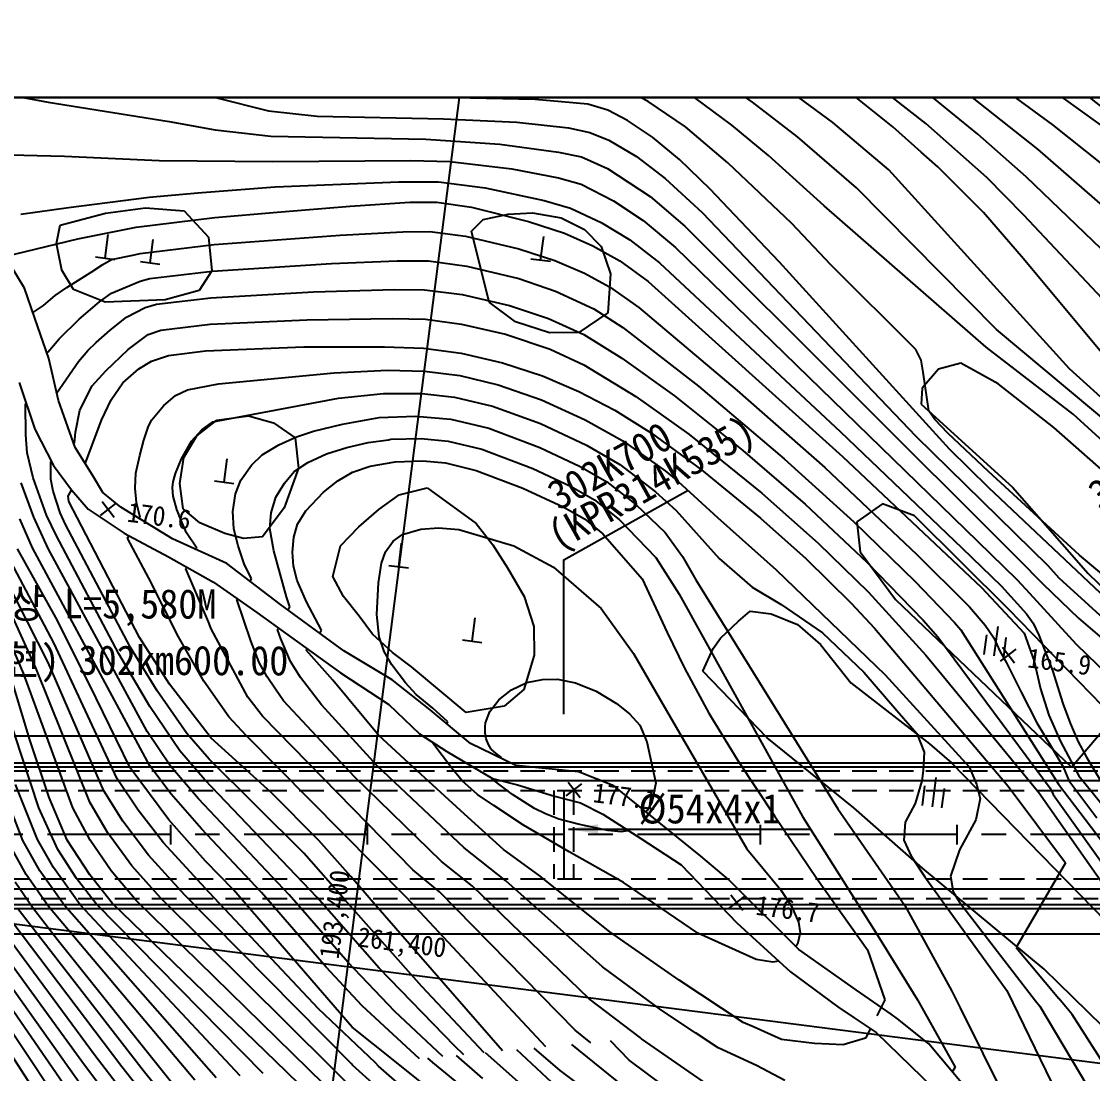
# Model space of a CAD drawing. Header units: millimetres. Extents: x 4198 to 4994, y 1103 to 1807.
# Drawn here: x 4726.9 to 4835.8, y 1448.7 to 1555.7 of the extents above; entities that cross this region are included whole.
import ezdxf
from ezdxf.enums import TextEntityAlignment as Align
from ezdxf.xclip import XClip

# ---------------------------------------------------------------- set-up
doc = ezdxf.new("R2010")
doc.units = ezdxf.units.MM
doc.header["$LTSCALE"] = 10
doc.header["$MEASUREMENT"] = 0
doc.header["$XCLIPFRAME"] = 2
doc.linetypes.add('CENTER', pattern=[2, 1.25, -0.25, 0.25, -0.25])
doc.linetypes.add('HIDDEN', pattern=[0.375, 0.25, -0.125])
doc.layers.add('TX-PAPR', color=2, linetype='Continuous', plot=False)
doc.layers.add('TZ-BASE', color=253, linetype='Continuous')
doc.layers.add('TZ-CABL', color=4, linetype='Continuous')
doc.styles.add('HANA', font='GulimChe.ttf')
doc.styles.get("Standard").update_dxf_attribs({"font": 'GulimChe.ttf'})
doc.linetypes.add('ZIGZAG', pattern='A,0.0001,-0.2,[131,ltypeshp.shx,S=0.2,R=0,X=-0.2,Y=0],-0.4,[131,ltypeshp.shx,S=0.2,R=180,X=0.2,Y=0],-0.2', length=0.8001)
doc.dimstyles.get("Standard").update_dxf_attribs({"dimtxt": 0.18, "dimasz": 0.18, "dimexe": 0.18, "dimexo": 0.0625, "dimgap": 0.09, "dimtad": 0, "dimtih": 1, "dimtoh": 1, "dimdec": 4, "dimzin": 0, "dimdsep": 46, "dimtxsty": 'Standard', "dimcen": 0.09, "dimadec": 0, "dimazin": 0, "dimtfac": 1, "dimtdec": 4, "dimtofl": 0, "dimtmove": 0, "dimatfit": 3, "dimfxl": 0, "dimtolj": 1, "dimtzin": 0, "dimarcsym": 0})

# ---------------------------------------------------------------- blocks, each defined once
blk = doc.blocks.new('JD-DFHDH6GH34GH7')
at = {"layer": 'TZ-BASE'}
for p, q in [((457.29, -175), (502.99, 180.63)), ((80, 138.55), (700, 58.88)), ((555.69, 74.91, 148), (543.89, 86.02, 148)), ((557.33, 71.96, 149), (542.12, 84.09, 149)), ((551.32, 74.59, 150), (541.16, 81.59, 150)), ((549.76, 72.2, 151), (540.79, 78.81, 151)), ((519.21, 74.53, 157), (515.07, 77.33, 157)), ((527.39, 72.45, 156), (522.04, 76.4, 156)), ((536.85, 72.35, 154), (531.49, 76.54, 154)), ((548.23, 69.75, 152), (539.07, 76.99, 152)), ((440.58, 75.83, 162), (447.56, 74.53, 162)), ((463.54, 75.26, 161), (469.97, 73.64, 161)), ((508.59, 74.58, 159), (505.79, 76.08, 159)), ((533.48, 72.01, 155), (529.5, 75.2, 155)), ((542.12, 71.28, 153), (536.79, 75.63, 153)), ((447.56, 74.53, 162), (459.88, 72.55, 162)), ((497.09, 74.8, 160), (479.28, 75.16, 160)), ((502.45, 74.31, 160), (497.09, 74.8, 160)), ((504.49, 73.7, 160), (502.45, 74.31, 160)), ((512.39, 72, 159), (508.59, 74.58, 159)), ((517.1, 72.19, 158), (513.27, 75.02, 158)), ((523.79, 70.99, 157), (519.21, 74.53, 157)), ((563.51, 65.8, 150), (551.32, 74.59, 150)), ((469.97, 73.64, 161), (474.91, 73.11, 161)), ((474.91, 73.11, 161), (487.76, 72.84, 161)), ((506.48, 72.64, 160), (504.49, 73.7, 160)), ((459.88, 72.55, 162), (464.54, 71.69, 162)), ((487.76, 72.84, 161), (495.22, 72.48, 161)), ((495.22, 72.48, 161), (500.48, 71.9, 161)), ((509.03, 70.97, 160), (506.48, 72.64, 160)), ((516.7, 68.36, 159), (512.39, 72, 159)), ((520.83, 69.09, 158), (517.1, 72.19, 158)), ((533.08, 67.62, 156), (527.39, 72.45, 156)), ((536.37, 69.43, 155), (533.48, 72.01, 155)), ((543.04, 66.85, 154), (536.85, 72.35, 154)), ((572.9, 53.75, 151), (549.76, 72.2, 151)), ((464.54, 71.69, 162), (470.2, 71.06, 162)), ((470.2, 71.06, 162), (485.98, 70.74, 162)), ((500.48, 71.9, 161), (502.66, 71.45, 161)), ((502.66, 71.45, 161), (504.61, 70.65, 161)), ((511.79, 68.69, 160), (509.03, 70.97, 160)), ((529.79, 65.8, 157), (523.79, 70.99, 157)), ((547.06, 66.92, 153), (542.12, 71.28, 153)), ((485.98, 70.74, 162), (493.49, 70.26, 162)), ((493.49, 70.26, 162), (499.49, 69.45, 162)), ((504.61, 70.65, 161), (507.4, 68.99, 161)), ((568.14, 52.3, 152), (548.23, 69.75, 152)), ((438.81, 69.3, 163), (449.23, 69.02, 163)), ((449.23, 69.02, 163), (458.84, 68.58, 163)), ((499.49, 69.45, 162), (501.8, 68.95, 162)), ((501.8, 68.95, 162), (504.45, 67.76, 162)), ((507.4, 68.99, 161), (510.32, 66.77, 161)), ((514.91, 65.67, 160), (511.79, 68.69, 160)), ((526.5, 63.99, 158), (520.83, 69.09, 158)), ((538.05, 67.93, 155), (536.37, 69.43, 155)), ((458.84, 68.58, 163), (470.42, 68.48, 163)), ((470.42, 68.48, 163), (484.47, 68.6, 163)), ((484.47, 68.6, 163), (488.41, 68.48, 163)), ((488.41, 68.48, 163), (494.74, 67.74, 163)), ((494.74, 67.74, 163), (499.48, 66.83, 163)), ((504.45, 67.76, 162), (508.79, 64.91, 162)), ((523.21, 62.18, 159), (516.7, 68.36, 159)), ((551.46, 47.38, 156), (533.08, 67.62, 156)), ((542.69, 63.29, 155), (538.05, 67.93, 155)), ((499.48, 66.83, 163), (501.78, 66.17, 163)), ((510.32, 66.77, 161), (514.1, 63.29, 161)), ((546.82, 63.02, 154), (543.04, 66.85, 154)), ((564.53, 50.08, 153), (547.06, 66.92, 153)), ((462.79, 65.29, 164), (470.65, 65.9, 164)), ((470.65, 65.9, 164), (483.23, 66.41, 164)), ((483.23, 66.41, 164), (487.28, 66.4, 164)), ((487.28, 66.4, 164), (492.01, 65.81, 164)), ((492.01, 65.81, 164), (498.03, 64.52, 164)), ((501.78, 66.17, 163), (505.07, 64.48, 163)), ((519.91, 60.37, 160), (514.91, 65.67, 160)), ((544.04, 51.4, 157), (529.79, 65.8, 157)), ((449.62, 63.81, 164), (457.84, 64.87, 164)), ((457.84, 64.87, 164), (462.79, 65.29, 164)), ((478.27, 63.94, 165), (484.34, 64.33, 165)), ((484.34, 64.33, 165), (487.09, 64.35, 165)), ((487.09, 64.35, 165), (490.61, 63.85, 165)), ((498.03, 64.52, 164), (500.7, 63.75, 164)), ((505.07, 64.48, 163), (508.08, 62.47, 163)), ((508.79, 64.91, 162), (512.33, 61.89, 162)), ((444.77, 63.11, 164), (449.62, 63.81, 164)), ((448.8, 62, 166.95), (453.41, 63.23, 166.95)), ((453.41, 63.23, 166.95), (457.45, 63.77, 166.95)), ((457.45, 63.77, 166.95), (461.39, 63.48, 166.95)), ((461.39, 63.48, 166.95), (463.87, 60.8, 166.95)), ((464.51, 62.79, 165), (470.87, 63.32, 165)), ((470.87, 63.32, 165), (478.27, 63.94, 165)), ((490.61, 63.85, 165), (496.42, 62.38, 165)), ((494.35, 63.12, 168.48), (496.83, 63.26, 168.48)), ((496.83, 63.26, 168.48), (499.76, 62.74, 168.48)), ((500.7, 63.75, 164), (503.81, 62.29, 164)), ((514.1, 63.29, 161), (535.82, 40.53, 161)), ((542.97, 49.6, 158), (526.5, 63.99, 158)), ((546.78, 58.58, 155), (542.69, 63.29, 155)), ((456.52, 61.81, 165), (464.51, 62.79, 165)), ((490.64, 61.39, 168.48), (491.82, 62.57, 168.48)), ((491.82, 62.57, 168.48), (494.35, 63.12, 168.48)), ((496.42, 62.38, 165), (500.07, 61.19, 165)), ((499.76, 62.74, 168.48), (502.13, 61.56, 168.48)), ((503.81, 62.29, 164), (506.72, 60.52, 164)), ((508.08, 62.47, 163), (511.36, 59.75, 163)), ((527.16, 57.98, 159), (523.21, 62.18, 159)), ((560.71, 48.21, 154), (546.82, 63.02, 154)), ((448.41, 60.14, 166.95), (448.8, 62, 166.95)), ((450.57, 60.63, 165), (456.52, 61.81, 165)), ((453.37, 58.66, 166.32), (453.67, 61.04, 166.32)), ((477.28, 61, 166), (483.63, 61.34, 166)), ((483.63, 61.34, 166), (486.38, 61.36, 166)), ((486.38, 61.36, 166), (490.03, 60.89, 166)), ((492.42, 54.17, 168.48), (490.64, 61.39, 168.48)), ((500.07, 61.19, 165), (502.98, 59.91, 165)), ((502.13, 61.56, 168.48), (503.81, 59.85, 168.48)), ((512.33, 61.89, 162), (546.21, 28.08, 162)), ((443.17, 58.83, 165), (450.57, 60.63, 165)), ((448.97, 57.44, 166.95), (448.41, 60.14, 166.95)), ((456.92, 59.12, 166), (464.46, 60.05, 166)), ((457.93, 58.17, 166.77), (458.24, 60.55, 166.77)), ((463.87, 60.8, 166.95), (464.2, 57.36, 166.95)), ((464.46, 60.05, 166), (477.28, 61, 166)), ((490.03, 60.89, 166), (495.45, 59.59, 166)), ((497.66, 58.46, 167.09), (497.97, 60.85, 167.09)), ((506.72, 60.52, 164), (509.76, 58.19, 164)), ((521.94, 58.23, 160), (519.91, 60.37, 160)), ((445.14, 55.58, 159.79), (443.11, 58.94, 159.79)), ((454.02, 58.51, 166), (456.18, 58.95, 166)), ((456.18, 58.95, 166), (456.92, 59.12, 166)), ((495.45, 59.59, 166), (499.1, 58.42, 166)), ((502.98, 59.91, 165), (505.72, 58.37, 165)), ((503.81, 59.85, 168.48), (504.78, 57.06, 168.48)), ((511.36, 59.75, 163), (542.09, 29.86, 163)), ((451.93, 57.24, 166), (453.13, 58.02, 166)), ((452.38, 58.79, 166.32), (454.36, 58.53, 166.32)), ((453.13, 58.02, 166), (454.02, 58.51, 166)), ((456.94, 58.3, 166.77), (458.93, 58.05, 166.77)), ((464.26, 57.33, 167), (476.37, 58.11, 167)), ((476.37, 58.11, 167), (483.06, 58.38, 167)), ((483.06, 58.38, 167), (486.24, 58.39, 167)), ((486.24, 58.39, 167), (490.16, 57.85, 167)), ((490.16, 57.85, 167), (495.44, 56.57, 167)), ((496.67, 58.59, 167.09), (498.65, 58.34, 167.09)), ((499.1, 58.42, 166), (502.13, 57.12, 166)), ((505.72, 58.37, 165), (508.61, 56.29, 165)), ((509.76, 58.19, 164), (528.16, 40.97, 164)), ((539.23, 39.23, 160), (521.94, 58.23, 160)), ((535.83, 49.35, 159), (527.16, 57.98, 159)), ((557.15, 46.11, 155), (546.78, 58.58, 155)), ((450.13, 55.45, 166.95), (448.97, 57.44, 166.95)), ((450.66, 56.41, 166), (451.93, 57.24, 166)), ((457.91, 56.57, 167), (464.26, 57.33, 167)), ((464.2, 57.36, 166.95), (462.91, 55.35, 166.95)), ((502.13, 57.12, 166), (504.66, 55.74, 166)), ((504.78, 57.06, 168.48), (504.5, 53.08, 168.48)), ((446.22, 52.55, 159.79), (445.14, 55.58, 159.79)), ((448.26, 54.84, 166), (449.47, 55.68, 166)), ((449.47, 55.68, 166), (450.66, 56.41, 166)), ((454.02, 55.1, 167), (456.91, 56.32, 167)), ((456.91, 56.32, 167), (457.91, 56.57, 167)), ((495.44, 56.57, 167), (499.18, 55.3, 167)), ((504.66, 55.74, 166), (507.66, 53.63, 166)), ((508.61, 56.29, 165), (528.35, 38.47, 165)), ((447.08, 53.84, 166), (448.26, 54.84, 166)), ((453.37, 54.17, 166.95), (450.13, 55.45, 166.95)), ((452.8, 54.21, 167), (454.02, 55.1, 167)), ((458.59, 53.96, 168), (464.12, 54.62, 168)), ((462.91, 55.35, 166.95), (459.47, 54.41, 166.95)), ((464.12, 54.62, 168), (474.54, 55.21, 168)), ((474.54, 55.21, 168), (482.79, 55.45, 168)), ((482.79, 55.45, 168), (485.85, 55.43, 168)), ((485.85, 55.43, 168), (489.68, 54.94, 168)), ((489.68, 54.94, 168), (494.48, 53.82, 168)), ((499.18, 55.3, 167), (503.07, 53.48, 167)), ((446.06, 53.15, 166), (447.08, 53.84, 166)), ((450.7, 52.44, 167), (452.8, 54.21, 167)), ((459.47, 54.41, 166.95), (453.37, 54.17, 166.95)), ((455.52, 52.65, 168), (457.43, 53.63, 168)), ((457.43, 53.63, 168), (458.59, 53.96, 168)), ((495.1, 52.16, 168.48), (492.42, 54.17, 168.48)), ((494.48, 53.82, 168), (498.47, 52.5, 168)), ((503.07, 53.48, 167), (506.02, 51.59, 167)), ((507.66, 53.63, 166), (517.66, 45.18, 166)), ((446.01, 53.13, 166), (446.06, 53.15, 166)), ((447.62, 48.45, 159.79), (446.22, 52.55, 159.79)), ((448.68, 50.44, 167), (450.7, 52.44, 167)), ((453.86, 51.32, 168), (455.52, 52.65, 168)), ((464.03, 51.92, 169), (473.86, 52.39, 169)), ((473.86, 52.39, 169), (482.55, 52.52, 169)), ((482.55, 52.52, 169), (485.95, 52.44, 169)), ((485.95, 52.44, 169), (489.62, 51.95, 169)), ((498.47, 52.5, 168), (502.06, 50.88, 168)), ((504.5, 53.08, 168.48), (501.54, 51.07, 168.48)), ((452.44, 50.07, 168), (453.86, 51.32, 168)), ((457.75, 50.87, 169), (459.03, 51.31, 169)), ((459.03, 51.31, 169), (464.03, 51.92, 169)), ((489.62, 51.95, 169), (494.09, 50.92, 169)), ((498.56, 51.06, 168.48), (495.1, 52.16, 168.48)), ((506.02, 51.59, 167), (513.7, 45.62, 167)), ((561.99, 36.34, 157), (544.04, 51.4, 157)), ((447.52, 49.1, 167), (448.68, 50.44, 167)), ((455.71, 49.37, 169), (457.75, 50.87, 169)), ((494.09, 50.92, 169), (498.64, 49.38, 169)), ((501.54, 51.07, 168.48), (498.56, 51.06, 168.48)), ((502.06, 50.88, 168), (505.9, 48.48, 168)), ((447.4, 49.07, 167), (447.52, 49.1, 167)), ((450.65, 48.15, 168), (451.61, 49.24, 168)), ((451.61, 49.24, 168), (452.44, 50.07, 168)), ((453.44, 47.19, 169), (455.71, 49.37, 169)), ((459.82, 48.75, 170), (463.58, 49.23, 170)), ((463.58, 49.23, 170), (473.56, 49.63, 170)), ((473.56, 49.63, 170), (481.77, 49.64, 170)), ((481.77, 49.64, 170), (485.74, 49.49, 170)), ((485.74, 49.49, 170), (489.58, 48.99, 170)), ((498.64, 49.38, 169), (502.04, 47.81, 169)), ((536.35, 48.28, 159), (535.83, 49.35, 159)), ((551.82, 42.78, 158), (542.97, 49.6, 158)), ((448.62, 44.16, 159.79), (447.62, 48.45, 159.79)), ((448.44, 44.94, 168), (450.65, 48.15, 168)), ((456.8, 47.4, 170), (458.08, 48.18, 170)), ((458.08, 48.18, 170), (459.82, 48.75, 170)), ((489.58, 48.99, 170), (493.79, 48.01, 170)), ((493.79, 48.01, 170), (497.85, 46.67, 170)), ((505.9, 48.48, 168), (511.29, 44.64, 168)), ((536.57, 47.05, 159), (536.35, 48.28, 159)), ((540.41, 47.96, 159.04), (538.13, 47.34, 159.04)), ((544.2, 45.86, 159.04), (540.41, 47.96, 159.04)), ((452.04, 45.66, 169), (453.44, 47.19, 169)), ((455.16, 45.96, 170), (456.8, 47.4, 170)), ((464.9, 45.86, 171), (476.64, 46.99, 171)), ((476.64, 46.99, 171), (482.07, 47.27, 171)), ((482.07, 47.27, 171), (485.84, 47.15, 171)), ((485.84, 47.15, 171), (489.44, 46.7, 171)), ((502.04, 47.81, 169), (507.33, 44.59, 169)), ((538.13, 47.34, 159.04), (536.47, 45.43, 159.04)), ((537.15, 43.11, 159), (536.57, 47.05, 159)), ((585.71, 16.37, 156), (551.46, 47.38, 156)), ((444.61, 45.99, 176.47), (446.22, 41.25, 176.47)), ((453.96, 44.24, 170), (455.16, 45.96, 170)), ((461.72, 45.27, 171), (464.9, 45.86, 171)), ((489.44, 46.7, 171), (493.35, 45.77, 171)), ((493.35, 45.77, 171), (497.76, 44.22, 171)), ((497.85, 46.67, 170), (501.53, 45.1, 170)), ((549.86, 41.41, 159.04), (544.2, 45.86, 159.04)), ((450.78, 43.18, 169), (452.04, 45.66, 169)), ((459.28, 43.63, 171), (460.51, 44.67, 171)), ((460.51, 44.67, 171), (461.72, 45.27, 171)), ((477.08, 44.39, 172), (481.69, 44.89, 172)), ((481.69, 44.89, 172), (485.57, 44.87, 172)), ((485.57, 44.87, 172), (488.91, 44.5, 172)), ((501.53, 45.1, 170), (505.2, 43.19, 170)), ((513.7, 45.62, 167), (522.44, 38.23, 167)), ((517.66, 45.18, 166), (526.55, 37.34, 166)), ((536.47, 45.43, 159.04), (536.35, 43.78, 159.04)), ((445.25, 43.84, 168), (445.33, 43.86, 168)), ((445.28, 40.69, 168), (445.25, 43.84, 168)), ((450.31, 39.38, 159.79), (448.62, 44.16, 159.79)), ((452.98, 42.16, 170), (453.96, 44.24, 170)), ((458.12, 42.2, 171), (459.28, 43.63, 171)), ((464.3, 42.01, 172), (477.08, 44.39, 172)), ((488.91, 44.5, 172), (492.75, 43.6, 172)), ((492.75, 43.6, 172), (497.66, 41.82, 172)), ((497.76, 44.22, 171), (502.19, 42.21, 171)), ((507.33, 44.59, 169), (512.73, 40.75, 169)), ((511.29, 44.64, 168), (518.23, 39.08, 168)), ((536.35, 43.78, 159.04), (545.65, 35.35, 159.04)), ((450.33, 40.93, 169), (450.78, 43.18, 169)), ((464.72, 42.17, 173.93), (467.95, 42.61, 173.93)), ((467.95, 42.61, 173.93), (470.49, 41.9, 173.93)), ((481.23, 42.45, 173), (484.92, 42.59, 173)), ((484.92, 42.59, 173), (488.53, 42.28, 173)), ((505.2, 43.19, 170), (508.93, 40.86, 170)), ((537.74, 42.22, 159), (537.15, 43.11, 159)), ((557.42, 37.68, 158), (551.82, 42.78, 158)), ((451.34, 37.73, 170), (452.98, 42.16, 170)), ((457.31, 40.13, 171), (457.78, 41.54, 171)), ((457.78, 41.54, 171), (458.12, 42.2, 171)), ((462.67, 40.56, 173.93), (464.72, 42.17, 173.93)), ((463.18, 41.2, 172), (464.3, 42.01, 172)), ((470.49, 41.9, 173.93), (472.68, 40.38, 173.93)), ((474.56, 41.04, 173), (477.5, 41.77, 173)), ((477.5, 41.77, 173), (481.23, 42.45, 173)), ((488.53, 42.28, 173), (492.4, 41.36, 173)), ((497.66, 41.82, 172), (502.31, 39.64, 172)), ((502.19, 42.21, 171), (506.01, 40.08, 171)), ((539.09, 40.85, 159), (537.74, 42.22, 159)), ((559.63, 32.77, 159.04), (549.86, 41.41, 159.04)), ((445.43, 38.86, 168), (445.28, 40.69, 168)), ((446.22, 41.25, 176.47), (448.11, 37.55, 176.47)), ((450.24, 39.84, 169), (450.33, 40.93, 169)), ((461.36, 38.38, 173.93), (462.67, 40.56, 173.93)), ((462.16, 40.04, 172), (463.18, 41.2, 172)), ((471.02, 39.65, 173), (472.81, 40.48, 173)), ((472.68, 40.38, 173.93), (473.03, 37.3, 173.93)), ((472.81, 40.48, 173), (474.56, 41.04, 173)), ((492.4, 41.36, 173), (497.59, 39.39, 173)), ((508.93, 40.86, 170), (514.01, 37.13, 170)), ((512.73, 40.75, 169), (520.14, 34.75, 169)), ((528.16, 40.97, 164), (540.51, 29.19, 164)), ((535.82, 40.53, 161), (549.24, 27.37, 161)), ((543.23, 36.93, 159), (539.09, 40.85, 159)), ((450.17, 39.78, 169), (450.24, 39.84, 169)), ((452.06, 36.57, 159.79), (450.31, 39.38, 159.79)), ((456.88, 38.56, 171), (457.31, 40.13, 171)), ((461.12, 38.23, 172), (462.16, 40.04, 172)), ((469.33, 38.64, 173), (471.02, 39.65, 173)), ((475.89, 38.75, 174), (477.93, 39.38, 174)), ((477.93, 39.38, 174), (480.12, 39.88, 174)), ((480.12, 39.88, 174), (482.18, 40.17, 174)), ((482.18, 40.17, 174), (482.41, 40.22, 174)), ((482.41, 40.22, 174), (485.52, 40.29, 174)), ((485.52, 40.29, 174), (488.26, 40.04, 174)), ((488.26, 40.04, 174), (491.66, 39.23, 174)), ((491.66, 39.23, 174), (496.87, 37.24, 174)), ((497.59, 39.39, 173), (501.67, 37.46, 173)), ((502.31, 39.64, 172), (505.72, 37.66, 172)), ((506.01, 40.08, 171), (510.33, 37.02, 171)), ((543.24, 35.27, 160), (539.23, 39.23, 160)), ((446.04, 36.3, 168), (445.43, 38.86, 168)), ((456.49, 36.76, 171), (456.88, 38.56, 171)), ((460.5, 36.74, 172), (461.12, 38.23, 172)), ((460.94, 35.74, 173.93), (461.36, 38.38, 173.93)), ((465.46, 35.86, 174.1), (465.76, 38.24, 174.1)), ((468.24, 37.6, 173), (469.33, 38.64, 173)), ((473.99, 37.87, 174), (475.89, 38.75, 174)), ((518.23, 39.08, 168), (524.57, 33.62, 168)), ((522.44, 38.23, 167), (529.51, 31.81, 167)), ((528.35, 38.47, 165), (542.5, 25.15, 165)), ((80, 37.73), (700, -41.95)), ((447.84, 36.18, 169), (447.85, 37.94, 169)), ((447.85, 37.94, 169), (447.89, 37.98, 169)), ((448.11, 37.55, 176.47), (449.93, 35.07, 176.47)), ((467.15, 36.06, 173), (468.24, 37.6, 173)), ((473.03, 37.3, 173.93), (471.56, 33.24, 173.93)), ((472.58, 36.93, 174), (473.99, 37.87, 174)), ((478.51, 36.86, 175), (480.33, 37.5, 175)), ((480.33, 37.5, 175), (482.85, 37.92, 175)), ((482.85, 37.92, 175), (485.66, 38.02, 175)), ((485.66, 38.02, 175), (487.97, 37.82, 175)), ((487.97, 37.82, 175), (491.1, 37.06, 175)), ((491.1, 37.06, 175), (495.85, 35.24, 175)), ((496.87, 37.24, 174), (500.76, 35.43, 174)), ((501.67, 37.46, 173), (504.38, 35.9, 173)), ((505.72, 37.66, 172), (509.35, 34.88, 172)), ((514.01, 37.13, 170), (520.02, 32.2, 170)), ((526.55, 37.34, 166), (535.92, 28.5, 166)), ((447.41, 32.5, 168), (446.04, 36.3, 168)), ((448.07, 34.94, 169), (447.84, 36.18, 169)), ((453.13, 34.81, 159.79), (452.06, 36.57, 159.79)), ((456.4, 35.26, 171), (456.49, 36.76, 171)), ((460.29, 35.88, 172), (460.5, 36.74, 172)), ((464.47, 35.99, 174.1), (466.45, 35.73, 174.1)), ((466.63, 34.67, 173), (467.15, 36.06, 173)), ((471.59, 35.77, 174), (472.58, 36.93, 174)), ((475.57, 34.83, 175), (477.03, 36.01, 175)), ((477.03, 36.01, 175), (478.51, 36.86, 175)), ((510.33, 37.02, 171), (511.63, 35.93, 171)), ((552.48, 28.42, 159), (543.23, 36.93, 159)), ((446.1, 32.3, 167), (444.82, 35.8, 167)), ((448.77, 32.75, 169), (448.07, 34.94, 169)), ((449.6, 34.44, 170), (449.94, 35.05, 170)), ((449.93, 35.07, 176.47), (451.62, 33.11, 176.47)), ((456.55, 33.79, 171), (456.4, 35.26, 171)), ((460.22, 35.33, 172), (460.29, 35.88, 172)), ((460.27, 34.43, 172), (460.22, 35.33, 172)), ((461.29, 33.15, 173.93), (460.94, 35.74, 173.93)), ((470.73, 34.32, 174), (471.59, 35.77, 174)), ((483.26, 34.57, 177.17), (486.11, 35.27, 177.17)), ((486.11, 35.27, 177.17), (491.1, 31.67, 177.17)), ((495.85, 35.24, 175), (499.96, 33.35, 175)), ((500.76, 35.43, 174), (503.15, 34.06, 174)), ((504.38, 35.9, 173), (507.33, 33.59, 173)), ((509.35, 34.88, 172), (511.45, 32.99, 172)), ((511.63, 35.93, 171), (515.65, 32.27, 171)), ((577.17, 3.27, 160), (543.24, 35.27, 160)), ((545.65, 35.35, 159.04), (553.34, 26.56, 159.04)), ((449.67, 33.88, 170), (449.6, 34.44, 170)), ((450.5, 32.26, 170), (449.67, 33.88, 170)), ((453.05, 33.88, 170.55), (454.27, 32.3, 170.55)), ((454.95, 33.31, 159.79), (453.13, 34.81, 159.79)), ((456.92, 32.28, 171), (456.55, 33.79, 171)), ((460.66, 33.09, 172), (460.27, 34.43, 172)), ((466.34, 32.86, 173), (466.63, 34.67, 173)), ((470.25, 32.75, 174), (470.73, 34.32, 174)), ((473.76, 32.93, 175), (475.57, 34.83, 175)), ((481.21, 33.08, 177.17), (483.26, 34.57, 177.17)), ((503.15, 34.06, 174), (505.64, 32.05, 174)), ((520.14, 34.75, 169), (525.88, 29.65, 169)), ((449.33, 31.56, 169), (448.77, 32.75, 169)), ((451.62, 33.11, 176.47), (455.3, 30.68, 176.47)), ((452.87, 32.48, 170.55), (454.45, 33.7, 170.55)), ((460.2, 30.1, 159.79), (454.95, 33.31, 159.79)), ((461.08, 31.97, 172), (460.66, 33.09, 172)), ((462.98, 31.72, 173.93), (461.29, 33.15, 173.93)), ((466.45, 31.11, 173), (466.34, 32.86, 173)), ((471.56, 33.24, 173.93), (469.37, 30.31, 173.93)), ((470.1, 31.15, 174), (470.25, 32.75, 174)), ((472.92, 31.57, 175), (473.76, 32.93, 175)), ((479.17, 31.3, 177.17), (481.21, 33.08, 177.17)), ((499.96, 33.35, 175), (502.11, 32.12, 175)), ((507.33, 33.59, 173), (510.31, 30.74, 173)), ((511.45, 32.99, 172), (515.81, 28.09, 172)), ((524.57, 33.62, 168), (530.83, 27.71, 168)), ((532.42, 33.67, 165.87), (529.82, 31.81, 165.87)), ((535.7, 32.43, 165.87), (532.42, 33.67, 165.87)), ((445.96, 29.18, 166), (444.67, 32.13, 166)), ((447.55, 29.1, 167), (446.1, 32.3, 167)), ((448.41, 30.39, 168), (447.41, 32.5, 168)), ((456.87, 20.07, 170), (450.5, 32.26, 170)), ((456.84, 32.15, 171), (456.92, 32.28, 171)), ((461.65, 30.72, 172), (461.08, 31.97, 172)), ((465.55, 30.64, 173.93), (462.98, 31.72, 173.93)), ((491.1, 31.67, 177.17), (492.81, 29.47, 177.17)), ((502.11, 32.12, 175), (503.98, 30.6, 175)), ((505.64, 32.05, 174), (509.36, 28.21, 174)), ((515.65, 32.27, 171), (521.61, 26.93, 171)), ((520.02, 32.2, 170), (524.64, 28.1, 170)), ((529.51, 31.81, 167), (535.75, 25.74, 167)), ((529.82, 31.81, 165.87), (530.16, 28.77, 165.87)), ((545.28, 22.92, 165.87), (535.7, 32.43, 165.87)), ((455.94, 19.04, 169), (449.33, 31.56, 169)), ((455.3, 30.68, 176.47), (459.8, 28.27, 176.47)), ((462.67, 29.14, 172), (461.65, 30.72, 172)), ((467.42, 30.13, 173.93), (465.55, 30.64, 173.93)), ((466.9, 29.38, 173), (466.45, 31.11, 173)), ((470.53, 28.86, 174), (470.1, 31.15, 174)), ((472.56, 30.28, 175), (472.92, 31.57, 175)), ((477.31, 29.37, 177.17), (479.17, 31.3, 177.17)), ((482.65, 29.84, 176), (483.59, 30.54, 176)), ((483.59, 30.54, 176), (485.47, 31.08, 176)), ((485.47, 31.08, 176), (487.28, 31.21, 176)), ((487.28, 31.21, 176), (489.34, 31.05, 176)), ((489.34, 31.05, 176), (494.94, 29.37, 176)), ((503.98, 30.6, 175), (508, 26.01, 175)), ((510.31, 30.74, 173), (512.1, 28.29, 173)), ((447.57, 17.5, 163), (441.4, 29.6, 163)), ((454.75, 18.38, 168), (448.41, 30.39, 168)), ((455.64, 30.15, 171), (455.8, 30.42, 171)), ((457.82, 26.08, 171), (455.64, 30.15, 171)), ((465.73, 27.6, 159.79), (460.2, 30.1, 159.79)), ((469.37, 30.31, 173.93), (467.42, 30.13, 173.93)), ((472.42, 28.73, 175), (472.56, 30.28, 175)), ((481.89, 28.76, 176), (482.65, 29.84, 176)), ((483.22, 27.26, 176.76), (483.52, 29.64, 176.76)), ((492.81, 29.47, 177.17), (494.29, 27.16, 177.17)), ((525.88, 29.65, 169), (530.99, 24.66, 169)), ((542.09, 29.86, 163), (546.1, 25.95, 163)), ((448.13, 19.51, 164), (443.46, 28.35, 164)), ((448.33, 22.08, 165), (444.45, 29.06, 165)), ((457.89, 7.01, 166), (445.96, 29.18, 166)), ((457.64, 10.49, 167), (447.55, 29.1, 167)), ((462.61, 29.01, 172), (462.67, 29.14, 172)), ((467.51, 27.56, 173), (466.9, 29.38, 173)), ((471.79, 24.19, 174), (470.53, 28.86, 174)), ((472.53, 27.31, 175), (472.42, 28.73, 175)), ((476.52, 26.25, 177.17), (477.31, 29.37, 177.17)), ((481.48, 27.61, 176), (481.89, 28.76, 176)), ((494.94, 29.37, 176), (498.95, 27.22, 176)), ((530.16, 28.77, 165.87), (533.74, 23.93, 165.87)), ((535.92, 28.5, 166), (540.98, 23.49, 166)), ((540.51, 29.19, 164), (544.52, 25.27, 164)), ((557.49, 24.22, 159), (552.48, 28.42, 159)), ((459.8, 28.27, 176.47), (464.39, 25.7, 176.47)), ((471.21, 23.42, 159.79), (465.73, 27.6, 159.79)), ((468.26, 26.01, 173), (467.51, 27.56, 173)), ((472.89, 25.87, 175), (472.53, 27.31, 175)), ((481.15, 25.63, 176), (481.48, 27.61, 176)), ((482.23, 27.39, 176.76), (484.21, 27.14, 176.76)), ((509.36, 28.21, 174), (511.75, 24.47, 174)), ((512.1, 28.29, 173), (513.45, 25.91, 173)), ((515.81, 28.09, 172), (519.17, 25.17, 172)), ((524.64, 28.1, 170), (529.26, 23.55, 170)), ((530.83, 27.71, 168), (536.56, 21.83, 168)), ((546.21, 28.08, 162), (548.78, 25.49, 162)), ((549.24, 27.37, 161), (550.36, 26.12, 161)), ((461.56, 27.04, 172), (461.66, 27.23, 172)), ((463.86, 21.66, 172), (461.56, 27.04, 172)), ((477.6, 24.21, 177.17), (476.52, 26.25, 177.17)), ((494.29, 27.16, 177.17), (495.97, 24.22, 177.17)), ((498.95, 27.22, 176), (503.81, 23, 176)), ((521.61, 26.93, 171), (532.7, 16.24, 171)), ((553.34, 26.56, 159.04), (575.28, 5.44, 159.04)), ((460.81, 20.11, 171), (457.82, 26.08, 171)), ((464.39, 25.7, 176.47), (468.78, 22.59, 176.47)), ((468.1, 25.79, 173), (468.26, 26.01, 173)), ((473.84, 23.67, 175), (472.89, 25.87, 175)), ((481.01, 22.38, 176), (481.15, 25.63, 176)), ((508, 26.01, 175), (510.54, 20.57, 175)), ((513.45, 25.91, 173), (527.88, 2.63, 173)), ((519.17, 25.17, 172), (522.13, 23.41, 172)), ((535.75, 25.74, 167), (539.75, 21.59, 167)), ((542.5, 25.15, 165), (546.85, 20.5, 165)), ((544.52, 25.27, 164), (547.07, 22.47, 164)), ((546.1, 25.95, 163), (547.02, 24.96, 163)), ((548.78, 25.49, 162), (552.38, 22.03, 162)), ((550.36, 26.12, 161), (560.01, 17.31, 161)), ((466.76, 23.91, 173), (466.82, 23.99, 173)), ((472.15, 23.16, 174), (471.79, 24.19, 174)), ((479.21, 22.24, 177.17), (477.6, 24.21, 177.17)), ((495.97, 24.22, 177.17), (496.96, 21.19, 177.17)), ((511.75, 24.47, 174), (524.31, 1.83, 174)), ((530.99, 24.66, 169), (536.83, 18.25, 169)), ((547.02, 24.96, 163), (552.13, 19.36, 163)), ((468.18, 19.7, 173), (466.76, 23.91, 173)), ((477.63, 18.7, 159.79), (471.21, 23.42, 159.79)), ((471.98, 22.85, 174), (472.15, 23.16, 174)), ((475.37, 20.79, 175), (473.84, 23.67, 175)), ((503.81, 23, 176), (507.09, 18.42, 176)), ((522.13, 23.41, 172), (526.33, 20.52, 172)), ((529.26, 23.55, 170), (531.62, 20.99, 170)), ((533.74, 23.93, 165.87), (551.66, 6.85, 165.87)), ((540.98, 23.49, 166), (541.27, 23.17, 166)), ((541.27, 23.17, 166), (542.87, 21.31, 166)), ((555.95, 11.9, 165.87), (545.28, 22.92, 165.87)), ((446.31, 16.96, 162), (444.01, 22.06, 162)), ((451.73, 15.34, 165), (448.33, 22.08, 165)), ((468.78, 22.59, 176.47), (477.3, 16.47, 176.47)), ((480.57, 20.38, 177.17), (479.21, 22.24, 177.17)), ((481.24, 20.14, 176), (481.01, 22.38, 176)), ((490.7, 19.68, 177.78), (491.01, 22.06, 177.78)), ((517.78, 21.72, 171.35), (518.97, 22.74, 171.35)), ((518.97, 22.74, 171.35), (521.11, 22.45, 171.35)), ((521.11, 22.45, 171.35), (523.8, 21.37, 171.35)), ((536.56, 21.83, 168), (538.06, 20.14, 168)), ((547.07, 22.47, 164), (547.75, 21.51, 164)), ((552.38, 22.03, 162), (556.81, 18.19, 162)), ((445.04, 16.42, 161), (443.02, 21.19, 161)), ((464.14, 20.95, 172), (463.86, 21.66, 172)), ((467.87, 14, 172), (464.14, 20.95, 172)), ((470.9, 20.86, 174), (470.99, 21.01, 174)), ((471.23, 19.92, 174), (470.9, 20.86, 174)), ((475.17, 20.51, 175), (475.37, 20.79, 175)), ((496.96, 21.19, 177.17), (497.01, 18.26, 177.17)), ((515.94, 19.99, 171.35), (517.78, 21.72, 171.35)), ((523.8, 21.37, 171.35), (526.11, 19.34, 171.35)), ((531.62, 20.99, 170), (545.21, 4.94, 170)), ((539.75, 21.59, 167), (540.41, 20.84, 167)), ((540.41, 20.84, 167), (550.34, 5.13, 167)), ((542.87, 21.31, 166), (543.75, 20.01, 166)), ((544.15, 21.17, 166.71), (543.77, 18.2, 166.71)), ((547.75, 21.51, 164), (548.32, 20.28, 164)), ((459.91, 15.31, 170), (456.87, 20.07, 170)), ((463.41, 15.61, 171), (460.81, 20.11, 171)), ((469.02, 17.52, 173), (468.18, 19.7, 173)), ((472.22, 17.61, 174), (471.23, 19.92, 174)), ((482.58, 18.53, 177.17), (480.57, 20.38, 177.17)), ((481.74, 18.62, 176), (481.24, 20.14, 176)), ((489.71, 19.81, 177.78), (491.69, 19.56, 177.78)), ((510.54, 20.57, 175), (512.29, 16.93, 175)), ((515.2, 18.92, 171.35), (515.94, 19.99, 171.35)), ((526.33, 20.52, 172), (530.52, 16.52, 172)), ((538.06, 20.14, 168), (549.48, 4.74, 168)), ((542.78, 18.32, 166.71), (543.03, 20.31, 166.71)), ((543.75, 20.01, 166), (544.38, 18.66, 166)), ((544.76, 18.07, 166.71), (545.02, 20.05, 166.71)), ((546.85, 20.5, 165), (547.85, 17.65, 165)), ((548.32, 20.28, 164), (549.71, 16.69, 164)), ((454.58, 5.68, 164), (448.13, 19.51, 164)), ((458.66, 14.64, 169), (455.94, 19.04, 169)), ((473.82, 18.75, 175), (473.93, 18.89, 175)), ((476.51, 15.72, 175), (473.82, 18.75, 175)), ((482.54, 15.75, 159.79), (477.63, 18.7, 159.79)), ((482.52, 17.26, 176), (481.74, 18.62, 176)), ((484.52, 17.07, 177.17), (482.58, 18.53, 177.17)), ((514.14, 16.64, 171.35), (515.2, 18.92, 171.35)), ((526.11, 19.34, 171.35), (529.21, 15.44, 171.35)), ((544.38, 18.66, 166), (545.03, 17.48, 166)), ((544.45, 17.66, 165.91), (546.04, 18.88, 165.91)), ((544.63, 19.06, 165.91), (545.86, 17.47, 165.91)), ((552.13, 19.36, 163), (557.1, 14.56, 163)), ((453.24, 4.44, 163), (447.57, 17.5, 163)), ((457.9, 13.05, 168), (454.75, 18.38, 168)), ((469.84, 16.07, 173), (469.02, 17.52, 173)), ((473.24, 15.97, 174), (472.22, 17.61, 174)), ((497.01, 18.26, 177.17), (495.95, 14.76, 177.17)), ((507.09, 18.42, 176), (510.84, 11.99, 176)), ((536.83, 18.25, 169), (538.45, 16.3, 169)), ((545.03, 17.48, 166), (546.54, 14.5, 166)), ((547.85, 17.65, 165), (548.51, 14.84, 165)), ((445.71, 9.64, 160), (443.55, 16.73, 160)), ((450.08, 2.71, 161), (445.04, 16.42, 161)), ((451.81, 3.29, 162), (446.31, 16.96, 162)), ((477.3, 16.47, 176.47), (482.23, 13.24, 176.47)), ((483.91, 15.45, 176), (482.52, 17.26, 176)), ((490.08, 12.41, 177.17), (484.52, 17.07, 177.17)), ((512.29, 16.93, 175), (514.77, 12.35, 175)), ((520.71, 9.85, 171.35), (514.14, 16.64, 171.35)), ((530.52, 16.52, 172), (533.89, 12.63, 172)), ((549.71, 16.69, 164), (550.79, 13.34, 164)), ((455.91, 6.79, 165), (451.73, 15.34, 165)), ((464.15, 9.82, 170), (459.91, 15.31, 170)), ((465.95, 11.99, 171), (463.41, 15.61, 171)), ((470.68, 14.79, 173), (469.84, 16.07, 173)), ((475.37, 13.19, 174), (473.24, 15.97, 174)), ((481.16, 10.12, 175), (476.51, 15.72, 175)), ((486.43, 12.68, 159.79), (482.54, 15.75, 159.79)), ((484.99, 14.24, 176), (483.91, 15.45, 176)), ((494.69, 14.72, 177), (496.26, 15.46, 177)), ((496.26, 15.46, 177), (497.86, 15.77, 177)), ((497.86, 15.77, 177), (499.36, 15.8, 177)), ((499.36, 15.8, 177), (501.22, 15.44, 177)), ((501.22, 15.44, 177), (503.29, 14.59, 177)), ((529.21, 15.44, 171.35), (537.2, 9.24, 171.35)), ((532.7, 16.24, 171), (541.25, 6.89, 171)), ((538.45, 16.3, 169), (548.32, 4.28, 169)), ((446.62, 2.73, 159), (442.47, 15.2, 159)), ((461.68, 10.3, 169), (458.66, 14.64, 169)), ((471.49, 13.6, 173), (470.68, 14.79, 173)), ((486.69, 12.88, 176), (484.99, 14.24, 176)), ((493.42, 13.71, 177), (494.69, 14.72, 177)), ((495.95, 14.76, 177.17), (493.96, 13.06, 177.17)), ((503.29, 14.59, 177), (505.37, 13.33, 177)), ((546.54, 14.5, 166), (548.13, 11.36, 166)), ((548.51, 14.84, 165), (549.36, 12.17, 165)), ((469.37, 12.06, 172), (467.87, 14, 172)), ((478.73, 5.88, 173), (471.49, 13.6, 173)), ((481.02, 7, 174), (475.37, 13.19, 174)), ((482.23, 13.24, 176.47), (485.34, 10.24, 176.47)), ((492.5, 12.54, 177), (493.42, 13.71, 177)), ((505.37, 13.33, 177), (506.69, 12.29, 177)), ((550.79, 13.34, 164), (551.53, 11.35, 164)), ((460.94, 8.51, 168), (457.9, 13.05, 168)), ((467.72, 10.07, 171), (465.95, 11.99, 171)), ((484.65, -3.59, 172), (469.37, 12.06, 172)), ((490.52, 9.26, 159.79), (486.43, 12.68, 159.79)), ((488.21, 11.49, 176), (486.69, 12.88, 176)), ((493.96, 13.06, 177.17), (490.08, 12.41, 177.17)), ((492.05, 11.39, 177), (492.5, 12.54, 177)), ((506.69, 12.29, 177), (507.74, 11.14, 177)), ((510.84, 11.99, 176), (518.63, -1.46, 176)), ((514.77, 12.35, 175), (517.73, 7.54, 175)), ((533.89, 12.63, 172), (535.94, 10.29, 172)), ((549.36, 12.17, 165), (550.55, 9.46, 165)), ((488.08, 11.3, 176), (488.21, 11.49, 176)), ((492.02, 10.32, 177), (492.03, 10.97, 177)), ((492.03, 10.97, 177), (492.05, 11.39, 177)), ((507.74, 11.14, 177), (508.45, 9.44, 177)), ((548.13, 11.36, 166), (549.69, 8.8, 166)), ((551.53, 11.35, 164), (552.33, 9.45, 164)), ((551.66, 6.85, 165.87), (555.95, 11.9, 165.87)), ((700, 10), (427.72, 10)), ((700, 10), (427.72, 10)), ((460.01, 6.96, 167), (457.64, 10.49, 167)), ((463.95, 7.66, 169), (461.68, 10.3, 169)), ((470.25, 4.27, 170), (464.15, 9.82, 170)), ((483.99, -6.36, 171), (467.72, 10.07, 171)), ((484.28, 7.24, 175), (481.16, 10.12, 175)), ((485.34, 10.24, 176.47), (488.13, 8.44, 176.47)), ((492.12, 9.76, 177), (492.02, 10.32, 177)), ((529.52, 2.71, 171.35), (520.71, 9.85, 171.35)), ((535.94, 10.29, 172), (536.67, 8.4, 172)), ((447.68, 3.76, 160), (445.71, 9.64, 160)), ((486.69, 9.31, 176), (486.72, 9.35, 176)), ((488.59, 6.81, 176), (486.69, 9.31, 176)), ((495.12, 7.02, 159.79), (490.52, 9.26, 159.79)), ((492.34, 9.18, 177), (492.12, 9.76, 177)), ((492.62, 8.71, 177), (492.34, 9.18, 177)), ((508.45, 9.44, 177), (509.36, 5.22, 177)), ((537.2, 9.24, 171.35), (539.44, 7.29, 171.35)), ((549.69, 8.8, 166), (550.82, 6.9, 166)), ((550.55, 9.46, 165), (552.41, 5.97, 165)), ((552.33, 9.45, 164), (553.17, 7.88, 164)), ((463.51, 5.58, 168), (460.94, 8.51, 168)), ((473.57, -1.89, 169), (463.95, 7.66, 169)), ((488.13, 8.44, 176.47), (492.77, 5.71, 176.47)), ((493.12, 8.27, 177), (492.62, 8.71, 177)), ((493.66, 7.86, 177), (493.12, 8.27, 177)), ((493.62, 7.76, 177), (493.66, 7.86, 177)), ((536.67, 8.4, 172), (536.57, 6.52, 172)), ((553.17, 7.88, 164), (554.61, 5.52, 164)), ((415.8, 7.3), (700, 7.3)), ((415.8, 6.9), (700, 6.9)), ((444.98, -0.59, 157), (442.09, 6.89, 157)), ((459.84, 1.52, 165), (455.91, 6.79, 165)), ((460.09, 4.12, 166), (457.89, 7.01, 166)), ((462.87, 3.63, 167), (460.01, 6.96, 167)), ((489.87, -1.33, 174), (481.02, 7, 174)), ((489.92, 2.08, 175), (484.28, 7.24, 175)), ((489.69, 5.47, 176), (488.59, 6.81, 176)), ((501.5, 6.38, 159.79), (495.12, 7.02, 159.79)), ((517.73, 7.54, 175), (521.44, 1.91, 175)), ((539.44, 7.29, 166.48), (555.12, -8.76, 166.48)), ((541.25, 6.89, 171), (541.99, 5.15, 171)), ((550.82, 6.9, 166), (551.39, 5.5, 166)), ((456.71, 2.5, 164), (454.58, 5.68, 164)), ((474.93, -6.4, 168), (463.51, 5.58, 168)), ((487.56, -2.72, 173), (478.73, 5.88, 173)), ((491.22, 4.08, 176), (489.69, 5.47, 176)), ((492.7, 5.68, 177), (492.73, 5.74, 177)), ((494.8, 4.09, 177), (492.7, 5.68, 177)), ((492.77, 5.71, 176.47), (495.31, 5.08, 176.47)), ((505.11, 4.97, 159.79), (501.5, 6.38, 159.79)), ((536.44, 5.48, 172), (535.76, 3.16, 172)), ((536.57, 6.52, 172), (536.44, 5.48, 172)), ((537.86, 5.81, 166.71), (537.48, 2.83, 166.71)), ((551.39, 5.5, 166), (554.23, 1.71, 166)), ((552.41, 5.97, 165), (557.05, 0.26, 165)), ((446.48, -0.5, 158), (444.24, 5.09, 158)), ((455.16, 1.36, 163), (453.24, 4.44, 163)), ((495.31, 5.08, 176.47), (499.06, 3.92, 176.47)), ((500.27, 3.94, 177.13), (501.85, 5.16, 177.13)), ((500.45, 5.35, 177.13), (501.67, 3.76, 177.13)), ((513.96, -2.19, 159.79), (505.11, 4.97, 159.79)), ((509.2, 4.46, 177), (509.12, 3.83, 177)), ((509.36, 5.22, 177), (509.2, 4.46, 177)), ((536.49, 2.96, 166.71), (536.75, 4.95, 166.71)), ((538.47, 2.71, 166.71), (538.73, 4.69, 166.71)), ((541.99, 5.15, 171), (542.37, 3.66, 171)), ((545.21, 4.94, 170), (551.03, -2.86, 170)), ((549.48, 4.74, 168), (549.8, 4.09, 168)), ((550.34, 5.13, 167), (559.64, -7.14, 167)), ((449.51, -0.57, 160), (447.68, 3.76, 160)), ((453.61, 0.22, 162), (451.81, 3.29, 162)), ((463.16, 0.59, 166), (460.09, 4.12, 166)), ((472.09, -6.14, 167), (462.87, 3.63, 167)), ((475.08, -0.61, 170), (470.25, 4.27, 170)), ((492.91, 2.97, 176), (491.22, 4.08, 176)), ((497.04, 2.65, 177), (494.8, 4.09, 177)), ((499.06, 3.92, 176.47), (501.72, 3.25, 176.47)), ((509.12, 3.83, 177), (508.95, 3.21, 177)), ((542.37, 3.66, 171), (541.91, 1.5, 171)), ((548.32, 4.28, 169), (557.17, -8.34, 169)), ((549.8, 4.09, 168), (557.99, -7.44, 168)), ((448.54, -1.53, 159), (446.62, 2.73, 159)), ((451.84, -0.56, 161), (450.08, 2.71, 161)), ((459.29, -0.85, 164), (456.71, 2.5, 164)), ((495.93, 0.97, 176), (492.91, 2.97, 176)), ((498.16, 2.13, 177), (497.04, 2.65, 177)), ((501.72, 3.25, 176.47), (503.97, 2.07, 176.47)), ((508.51, 2.46, 177), (508.38, 2.32, 177)), ((508.95, 3.21, 177), (508.51, 2.46, 177)), ((527.88, 2.63, 173), (534.71, -7.21, 173)), ((536.49, -3.41, 171.6), (529.52, 2.71, 171.6)), ((535.76, 3.16, 172), (534.74, 1.26, 172)), ((457.77, -2.1, 163), (455.16, 1.36, 163)), ((463.56, -2.71, 165), (459.84, 1.52, 165)), ((493.89, -1.5, 175), (489.92, 2.08, 175)), ((499.5, 1.57, 177), (498.16, 2.13, 177)), ((501.48, 1.06, 177), (499.5, 1.57, 177)), ((503.97, 2.07, 176.47), (507.86, -0.38, 176.47)), ((521.44, 1.91, 175), (525.74, -4.48, 175)), ((524.31, 1.83, 174), (531.92, -10.23, 174)), ((534.74, 1.26, 172), (534.61, -0.55, 172)), ((541.91, 1.5, 171), (540.26, -1.56, 171)), ((456.08, -3.16, 162), (453.61, 0.22, 162)), ((460, 1), (460, -1)), ((469.25, -5.88, 166), (463.16, 0.59, 166)), ((480, 1), (480, -1)), ((500.56, -1.76, 176), (495.93, 0.97, 176)), ((500, 1), (500, -1)), ((504.5, 0.42, 177), (501.48, 1.06, 177)), ((505.85, 0.29, 177), (504.5, 0.42, 177)), ((506.54, 0.37, 177), (505.85, 0.29, 177)), ((506.59, 0.42, 177), (506.54, 0.37, 177)), ((520, 1), (520, -1)), ((540, 1), (540, -1)), ((446.71, -3.69, 157), (444.98, -0.59, 157)), ((448.11, -3.36, 158), (446.48, -0.5, 158)), ((451.79, -4.1, 160), (449.51, -0.57, 160)), ((453.97, -3.69, 161), (451.84, -0.56, 161)), ((463.94, -5.89, 164), (459.29, -0.85, 164)), ((478.36, -4.27, 170), (475.08, -0.61, 170)), ((507.86, -0.38, 176.47), (511.94, -3.09, 176.47)), ((534.61, -0.55, 172), (535.36, -2.19, 172)), ((445.34, -4.07, 156), (443.72, -1.17, 156)), ((450.44, -4.46, 159), (448.54, -1.53, 159)), ((461.47, -6.16, 163), (457.77, -2.1, 163)), ((477.78, -6.66, 169), (473.57, -1.89, 169)), ((494.1, -4.7, 174), (489.87, -1.33, 174)), ((497.47, -4.14, 175), (493.89, -1.5, 175)), ((506.1, -4.88, 176), (500.56, -1.76, 176)), ((518.63, -1.46, 176), (522.07, -5.59, 176)), ((540.26, -1.56, 171), (539.34, -4.24, 171)), ((459, -6.43, 162), (456.08, -3.16, 162)), ((466.41, -5.63, 165), (463.56, -2.71, 165)), ((490.73, -5.25, 173), (487.56, -2.72, 173)), ((511.94, -3.09, 169.94), (517.61, -8.99, 169.94)), ((516.75, -4.56, 176.47), (513.96, -2.19, 176.47)), ((535.36, -2.19, 172), (536.73, -4.29, 172)), ((551.03, -2.86, 170), (546.03, -11.47, 170)), ((447.59, -7.3, 156), (445.34, -4.07, 156)), ((449.21, -7.21, 157), (446.71, -3.69, 157)), ((450.82, -7.13, 158), (448.11, -3.36, 158)), ((454.06, -6.96, 160), (451.79, -4.1, 160)), ((456.53, -6.69, 161), (453.97, -3.69, 161)), ((480.62, -6.91, 170), (478.36, -4.27, 170)), ((487.36, -5.81, 172), (484.65, -3.59, 172)), ((504.71, -9.9, 175), (497.47, -4.14, 175)), ((548.87, -13.7, 171.6), (536.49, -3.41, 171.6)), ((536.73, -4.29, 172), (545.07, -15.87, 172)), ((539.34, -4.24, 171), (539.62, -5.82, 171)), ((444.19, -4.82, 155), (445.97, -7.38, 155)), ((452.44, -7.05, 159), (450.44, -4.46, 159)), ((502.61, -16.7, 173), (490.73, -5.25, 173)), ((503.94, -13.45, 174), (494.1, -4.7, 174)), ((513.66, -10.03, 176), (506.1, -4.88, 176)), ((523.93, -11.68, 176.47), (516.75, -4.56, 176.47)), ((525.74, -4.48, 175), (530.89, -11.72, 175)), ((476.34, -23.66, 162), (459, -6.43, 162)), ((478.44, -23.37, 163), (461.47, -6.16, 163)), ((475.06, -17.71, 164), (463.94, -5.89, 164)), ((478.5, -19.6, 165), (466.41, -5.63, 165)), ((475.85, -13.49, 166), (469.25, -5.88, 166)), ((478.05, -12.99, 167), (472.09, -6.14, 167)), ((481.24, -13.59, 168), (474.93, -6.4, 168)), ((498.18, -21.6, 171), (483.99, -6.36, 171)), ((501.16, -19.91, 172), (487.36, -5.81, 172)), ((516.81, -7.51, 176.69), (518.4, -6.29, 176.69)), ((516.99, -6.11, 176.69), (518.22, -7.69, 176.69)), ((522.07, -5.59, 176), (523.19, -7.29, 176)), ((539.62, -5.82, 171), (540.25, -6.86, 171)), ((415.77, -7.1), (700, -7.1)), ((415.77, -7.5), (700, -7.5)), ((444.49, -7.53, 154), (457.23, -23.96, 154)), ((445.97, -7.38, 155), (448.48, -10.63, 155)), ((462.48, -24.97, 156), (447.59, -7.3, 156)), ((464.65, -24.76, 157), (449.21, -7.21, 157)), ((467.1, -24.53, 158), (450.82, -7.13, 158)), ((469.42, -24.31, 159), (452.44, -7.05, 159)), ((471.76, -24.09, 160), (454.06, -6.96, 160)), ((474.06, -23.87, 161), (456.53, -6.69, 161)), ((485.58, -15.45, 169), (477.78, -6.66, 169)), ((493.79, -22.01, 170), (480.62, -6.91, 170)), ((523.19, -7.29, 176), (523.89, -8.92, 176)), ((534.71, -7.21, 173), (539.47, -15.92, 173)), ((540.25, -6.86, 171), (548, -16.9, 171)), ((446.43, -26.48, 147), (434.99, -8.7, 147)), ((448.04, -26.33, 148), (436.18, -8.51, 148)), ((449.08, -25.32, 149), (437.37, -8.32, 149)), ((450.94, -25.55, 150), (438.57, -8.14, 150)), ((440.05, -7.99, 151), (450.98, -23.05, 151)), ((441.53, -7.83, 152), (452.36, -22.47, 152)), ((443.01, -7.68, 153), (455.05, -23.58, 153)), ((517.61, -8.99, 169.94), (523.07, -13.96, 169.94)), ((523.89, -8.92, 176), (524.06, -9.99, 176)), ((425.19, -10.1), (700, -10.1)), ((425.19, -10.1), (700, -10.1)), ((448.48, -10.63, 155), (460.12, -25.19, 155)), ((511.76, -14.82, 175), (504.71, -9.9, 175)), ((519.58, -12.69, 176), (513.66, -10.03, 176)), ((524.06, -9.99, 176), (523.78, -11.13, 176)), ((531.92, -10.23, 174), (535.98, -16.82, 174)), ((523.78, -11.13, 176), (523.63, -11.38, 176)), ((529.78, -15.83, 176.47), (523.93, -11.68, 176.47)), ((530.89, -11.72, 175), (532.68, -16.82, 175)), ((546.03, -11.47, 170), (550.37, -16.67, 170)), ((482.82, -18.01, 167), (478.05, -12.99, 167)), ((521.29, -12.98, 176), (519.58, -12.69, 176)), ((521.87, -12.86, 176), (521.29, -12.98, 176)), ((479.51, -17.41, 166), (475.85, -13.49, 166)), ((488.94, -21.51, 168), (481.24, -13.59, 168)), ((509.9, -17.82, 174), (503.94, -13.45, 174)), ((523.07, -13.96, 169.94), (527.9, -17.52, 169.94)), ((551.78, -16.54, 171.6), (548.87, -13.7, 171.6)), ((518.26, -19.11, 175), (511.76, -14.82, 175)), ((491.9, -22.19, 169), (485.58, -15.45, 169)), ((533.3, -18.28, 176.47), (529.78, -15.83, 176.47)), ((539.47, -15.92, 173), (540.32, -17.62, 173)), ((545.07, -15.87, 172), (545.68, -17.12, 172)), ((485.34, -22.81, 166), (479.51, -17.41, 166)), ((507.83, -20.69, 173), (502.61, -16.7, 173)), ((532.68, -16.82, 175), (531.87, -18.42, 175)), ((535.98, -16.82, 174), (536.63, -17.97, 174)), ((545.68, -17.12, 172), (550.18, -26.35, 172)), ((548, -16.9, 171), (548.43, -17.46, 171)), ((551.73, -18.29, 170), (550.37, -16.67, 170)), ((562.29, -26.8, 171.6), (551.78, -16.54, 171.6)), ((480.85, -23.23, 164), (475.06, -17.71, 164)), ((487.72, -22.59, 167), (482.82, -18.01, 167)), ((513.4, -20.16, 174), (509.9, -17.82, 174)), ((527.9, -17.52, 169.94), (529.56, -18.64, 169.94)), ((533.94, -18.73, 176.47), (533.3, -18.28, 176.47)), ((536.63, -17.97, 174), (539.83, -23.67, 174)), ((540.32, -17.62, 173), (545.22, -27.45, 173)), ((548.43, -17.46, 171), (558.5, -34.36, 171)), ((561.65, -33.94, 170), (551.73, -18.29, 170)), ((482.81, -23.05, 165), (478.5, -19.6, 165)), ((519.38, -19.6, 175), (518.26, -19.11, 175)), ((522.17, -20.83, 175), (519.38, -19.6, 175)), ((529.56, -18.64, 169.94), (531.78, -20.13, 169.94)), ((537.15, -21.29, 176.47), (533.94, -18.73, 176.47)), ((502.75, -21.17, 172), (501.16, -19.91, 172)), ((507.92, -20.76, 173), (507.83, -20.69, 173)), ((515.7, -21.69, 174), (513.4, -20.16, 174)), ((531.2, -19.74, 175), (530.71, -20.71, 175)), ((531.78, -20.13, 169.94), (538.85, -26.99, 169.94)), ((489.84, -22.39, 168), (488.94, -21.51, 168)), ((496.96, -21.71, 170), (499.61, -24.01, 170)), ((506.16, -25.65, 171), (500.82, -21.35, 171)), ((506.66, -22.94, 172), (504.76, -20.98, 172)), ((514.98, -25.65, 173), (507.92, -20.76, 173)), ((519.61, -23.49, 174), (515.7, -21.69, 174)), ((525.53, -21.26, 175), (522.17, -20.83, 175)), ((528.43, -21.39, 175), (525.53, -21.26, 175)), ((530.71, -20.71, 175), (528.43, -21.39, 175)), ((542.39, -27.53, 176.47), (537.15, -21.29, 176.47)), ((452.36, -22.47, 152), (454.83, -25.69, 152)), ((486.14, -22.74, 166), (486.66, -23.17, 166)), ((489.06, -22.46, 167), (491.74, -24.81, 167)), ((492.03, -22.18, 168), (495.34, -25.11, 168)), ((499.83, -26.18, 169), (495.24, -21.88, 169)), ((450.98, -23.05, 151), (453.1, -25.85, 151)), ((455.05, -23.58, 153), (456.59, -25.52, 153)), ((457.23, -23.96, 154), (458.36, -25.36, 154)), ((477.16, -26.91, 161), (474.06, -23.87, 161)), ((478.32, -25.63, 162), (476.34, -23.66, 162)), ((478.53, -23.45, 163), (478.44, -23.37, 163)), ((485.67, -29.92, 163), (478.53, -23.45, 163)), ((481.18, -23.55, 164), (480.85, -23.23, 164)), ((487.82, -29.36, 164), (481.18, -23.55, 164)), ((499.92, -36.72, 165), (482.81, -23.05, 165)), ((486.66, -23.17, 166), (495.04, -30.03, 166)), ((510.13, -25.53, 172), (506.66, -22.94, 172)), ((522.5, -25.01, 174), (519.61, -23.49, 174)), ((539.83, -23.67, 174), (539.53, -24.12, 174)), ((488.28, -40.09, 160), (471.76, -24.09, 160)), ((499.61, -24.01, 170), (508.82, -30.81, 170))]:
    blk.add_line(p, q, dxfattribs=at)
at = {"layer": 'TZ-BASE', "linetype": 'CENTER', "flags": 128}
blk.add_lwpolyline([(700, 0), (80, 0), (0, 0)], dxfattribs=at)
at = {"layer": 'TZ-BASE', "style": 'HANA'}
for s, height, rotation, p in [('170.6', 2, 352.6776, (455.52, 31.85, 170.55)), ('T. 계상 L=5,580M', 3, 359.7997, (433.88, 22.07)), ('서기(현) 302km600.00', 3, 359.7997, (433.55, 16.33)), ('165.9', 2, 352.6776, (547.1, 17.02, 165.91)), ('177.1', 2, 352.6776, (502.91, 3.31, 177.13)), ('193,400', 2, 82.6776, (477.1, -12.72)), ('176.7', 2, 352.6776, (519.46, -8.15, 176.69)), ('261,400', 2, 352.6776, (478.94, -11.36))]:
    blk.add_text(s, height=height, rotation=rotation, dxfattribs=at).set_placement(p)

msp = doc.modelspace()

# ---------------------------------------------------------------- linework, layer by layer
at = {"layer": 'TX-PAPR', "flags": 128}
msp.add_lwpolyline([(4282.02, 1398), (4282.02, 1548), (4982.02, 1548), (4982.02, 1398), (4282.02, 1398)], dxfattribs=at)
at = {"layer": 'TZ-BASE', "flags": 128}
msp.add_lwpolyline([(4782.02, 1485.25), (4782.02, 1500.95), (4794.68, 1508.04)], dxfattribs=at)
at = {"layer": 'TZ-CABL', "linetype": 'HIDDEN'}
for points in [[(4668.87, 1479.5), (4982.01, 1479.5)], [(4668.87, 1477.5), (4982.01, 1477.5)], [(4669.12, 1478.5), (4982.01, 1478.5)], [(4781.02, 1477.5), (4781.03, 1468.5)], [(4783.02, 1477.5), (4783.03, 1468.5)], [(4668.88, 1468.5), (4982.02, 1468.5)], [(4669.13, 1467.5), (4982.02, 1467.5)], [(4668.88, 1466.5), (4982.02, 1466.5)]]:
    msp.add_lwpolyline(points, dxfattribs=at)
at = {"layer": 'TZ-CABL', "linetype": 'ZIGZAG', "ltscale": 0.5}
for points in [[(4669.12, 1478.5), (4982.01, 1478.5)], [(4782.02, 1477.5), (4782.03, 1468.5)], [(4669.13, 1467.5), (4982.02, 1467.5)]]:
    msp.add_lwpolyline(points, dxfattribs=at)

# ---------------------------------------------------------------- block references
at = {"layer": 'TZ-BASE'}
ref = msp.add_blockref('JD-DFHDH6GH34GH7', (4282.02, 1473), dxfattribs=at)
XClip(ref).set_block_clipping_path([(0.0000000001, -75), (700.0000000011, 75.0000000102)])

# ---------------------------------------------------------------- texts
for s, p in [('302K700', (4781.51, 1505.92)), ('(KPR314K535)', (4781.51, 1501.81)), ('302K755', (4836.51, 1505.92))]:
    msp.add_text(s, height=3, rotation=29.2387, dxfattribs=at).set_placement(p)
msp.add_text('Ø54x4x1', height=3, rotation=0.0518, dxfattribs=at).set_placement((4796.87, 1475.64), align=Align.MIDDLE)

# ---------------------------------------------------------------- leaders
msp.add_leader([(4782.52, 1473.56), (4807.18, 1473.56)], dimstyle='Standard', override={"dimtxt": 3, "dimasz": 3, "dimexe": 2, "dimexo": 3, "dimgap": 1, "dimtad": 0, "dimtih": 0, "dimcen": 1, "dimaunit": 1, "dimadec": 8, "dimtix": 1, "dimtofl": 1, "dimtmove": 2, "dimtvp": 2}, dxfattribs=at)

doc.saveas('drawing.dxf')
